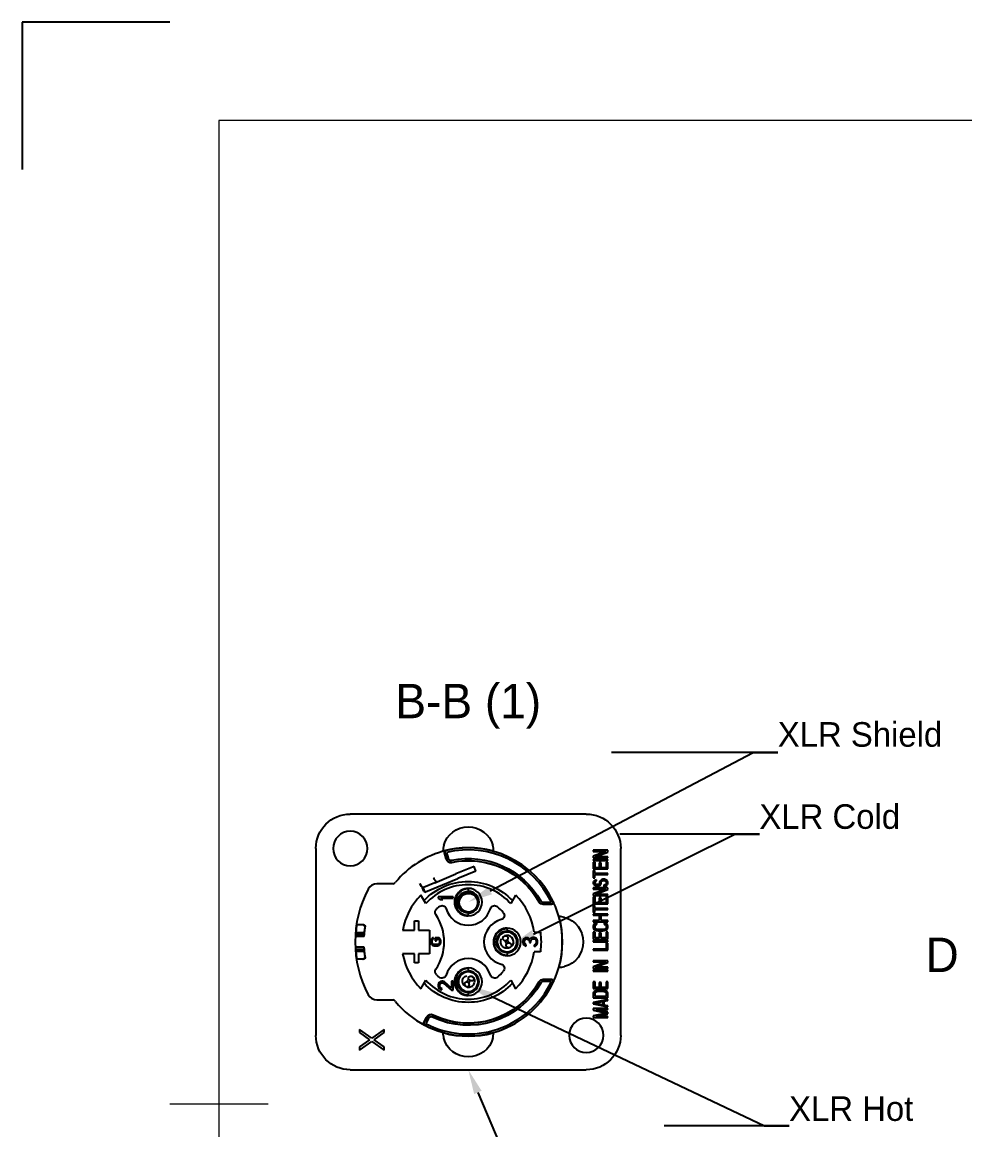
# Model space of a CAD drawing. Header units: millimetres. Extents: x 0 to 297, y 0 to 210.
# Drawn here: x 0 to 95.9, y 97.4 to 210 of the extents above; entities that cross this region are included whole.
import ezdxf
from ezdxf import colors
from ezdxf.entities.mleader import LeaderData, LeaderLine
from ezdxf.math import Vec2, Vec3

# ---------------------------------------------------------------- set-up
doc = ezdxf.new("R2010")
doc.units = ezdxf.units.MM
doc.header["$LTSCALE"] = 0.75
doc.linetypes.add('CENTER2', pattern=[28.575, 19.05, -3.175, 3.175, -3.175])
for name, color, linetype, lineweight in [('BORDER', 7, 'Continuous', 13), ('Leaders', 7, 'Continuous', 13), ('Section Lines', 7, 'CENTER2', 13), ('View Labels', 7, 'Continuous', 13), ('Visible', 7, 'Continuous', 25)]:
    doc.layers.add(name, color=color, linetype=linetype, lineweight=lineweight)
doc.layers.add('Hatching', color=18, linetype='Continuous', lineweight=18, true_color=0x000000)
doc.styles.get("Standard").update_dxf_attribs({"font": ''})
doc.styles.get('Standard').set_extended_font_data('Inter Variable Text Medium')

# ---------------------------------------------------------------- blocks, each defined once
blk = doc.blocks.new('ISO_A4(L)_SHEET')
at = {"layer": 'BORDER'}
for p, q in [((287, 200), (20, 200)), ((20, 200), (20, 10)), ((15, 100), (25, 100))]:
    blk.add_line(p, q, dxfattribs=at)
at = {"layer": 'Defpoints'}
for p, q in [((0, 210), (0, 195)), ((15, 210), (0, 210))]:
    blk.add_line(p, q, dxfattribs=at)

msp = doc.modelspace()

# ---------------------------------------------------------------- hatches: boundary and pattern name
at = {"layer": 'Hatching'}
h = msp.add_hatch(dxfattribs=at)
h.set_pattern_fill('ANSI31', color=256, angle=375, style=0)
edge = h.paths.add_edge_path(flags=0)
edge.add_spline(control_points=[(45.39, 121.41), (45.39, 121.41), (45.39, 121.41), (45.26, 121.41), (45.14, 121.39), (45.02, 121.34), (44.96, 121.31), (44.9, 121.28), (44.78, 121.2), (44.73, 121.15), (44.6, 121.01), (44.54, 120.9), (44.45, 120.67), (44.44, 120.54), (44.45, 120.3), (44.48, 120.18), (44.58, 119.95), (44.65, 119.85), (44.83, 119.68), (44.94, 119.62), (45.17, 119.53), (45.3, 119.51), (45.54, 119.52), (45.66, 119.54), (45.89, 119.65), (45.99, 119.72), (46.16, 119.9), (46.23, 120), (46.32, 120.23), (46.34, 120.36), (46.34, 120.6), (46.31, 120.73), (46.21, 120.95), (46.14, 121.06), (45.97, 121.23), (45.86, 121.3), (45.63, 121.39), (45.51, 121.41), (45.39, 121.41)], knot_values=[-0.037591, -0.037591, -0.037591, -0.037591, -0.037111, -0.037111, 0, 0, 0, 0.021012, 0.021012, 0.042024, 0.042024, 0.079135, 0.079135, 0.116247, 0.116247, 0.153358, 0.153358, 0.190469, 0.190469, 0.22758, 0.22758, 0.264691, 0.264691, 0.301803, 0.301803, 0.338914, 0.338914, 0.376025, 0.376025, 0.413136, 0.413136, 0.450248, 0.450248, 0.487359, 0.487359, 0.52447, 0.52447, 0.561101, 0.561101, 0.561101, 0.561101], degree=3, periodic=0)
h = msp.add_hatch(dxfattribs=at)
h.set_pattern_fill('ANSI31', color=256, angle=345, style=0)
edge = h.paths.add_edge_path(flags=0)
edge.add_spline(control_points=[(49.29, 117.05), (49.28, 117.06), (49.26, 117.07), (49.24, 117.08), (49.22, 117.08), (49.2, 117.09), (49.16, 117.1), (49.14, 117.1), (49.08, 117.09), (49.05, 117.08), (49, 117.05), (48.97, 117.03), (48.93, 116.98), (48.91, 116.95), (48.89, 116.88), (48.89, 116.85), (48.89, 116.78), (48.9, 116.75), (48.94, 116.69), (48.96, 116.66), (49, 116.62), (49.03, 116.6), (49.09, 116.59), (49.12, 116.58), (49.17, 116.58), (49.18, 116.59), (49.2, 116.59), (49.22, 116.6), (49.26, 116.61), (49.29, 116.63), (49.34, 116.68), (49.35, 116.71), (49.38, 116.77), (49.39, 116.8), (49.39, 116.87), (49.38, 116.91), (49.36, 116.97), (49.34, 117), (49.31, 117.03), (49.3, 117.04), (49.29, 117.05)], knot_values=[-0.005744, -0.005744, -0.005744, -0.005744, 0, 0, 0, 0.006391, 0.006391, 0.012797, 0.012797, 0.022478, 0.022478, 0.032499, 0.032499, 0.042764, 0.042764, 0.053032, 0.053032, 0.063078, 0.063078, 0.072818, 0.072818, 0.082334, 0.082334, 0.091826, 0.091826, 0.095559, 0.095559, 0.099295, 0.099295, 0.109255, 0.109255, 0.119539, 0.119539, 0.129933, 0.129933, 0.140138, 0.140138, 0.149979, 0.149979, 0.153758, 0.153758, 0.153758, 0.153758], degree=3, periodic=0)
h = msp.add_hatch(dxfattribs=at)
h.set_pattern_fill('ANSI31', color=256, angle=255, style=0)
edge = h.paths.add_edge_path(flags=0)
edge.add_spline(control_points=[(49.62, 116.33), (49.62, 116.34), (49.61, 116.34), (49.57, 116.36), (49.54, 116.37), (49.5, 116.37), (49.48, 116.37), (49.47, 116.37), (49.43, 116.37), (49.41, 116.36), (49.36, 116.34), (49.33, 116.33), (49.28, 116.28), (49.26, 116.26), (49.23, 116.2), (49.22, 116.17), (49.22, 116.1), (49.22, 116.07), (49.24, 116.01), (49.26, 115.98), (49.31, 115.93), (49.33, 115.91), (49.4, 115.88), (49.43, 115.87), (49.5, 115.86), (49.53, 115.87), (49.6, 115.89), (49.63, 115.91), (49.68, 115.95), (49.7, 115.98), (49.73, 116.03), (49.74, 116.07), (49.74, 116.13), (49.74, 116.16), (49.72, 116.22), (49.71, 116.25), (49.67, 116.3), (49.64, 116.32), (49.62, 116.33)], knot_values=[-0.012438, -0.012438, -0.012438, -0.012438, -0.010476, -0.010476, 0, 0, 0, 0.00588, 0.00588, 0.011765, 0.011765, 0.021843, 0.021843, 0.031616, 0.031616, 0.041235, 0.041235, 0.050923, 0.050923, 0.060868, 0.060868, 0.071135, 0.071135, 0.081609, 0.081609, 0.092056, 0.092056, 0.102259, 0.102259, 0.112148, 0.112148, 0.121832, 0.121832, 0.131534, 0.131534, 0.141482, 0.141482, 0.149798, 0.149798, 0.149798, 0.149798], degree=3, periodic=0)
h = msp.add_hatch(dxfattribs=at)
h.set_pattern_fill('ANSI31', color=256, angle=285, style=0)
edge = h.paths.add_edge_path(flags=0)
edge.add_spline(control_points=[(45.86, 112.88), (45.84, 112.91), (45.81, 112.93), (45.75, 112.97), (45.71, 112.99), (45.67, 112.99), (45.65, 113), (45.63, 113), (45.58, 113), (45.56, 112.99), (45.51, 112.98), (45.49, 112.96), (45.44, 112.92), (45.42, 112.9), (45.4, 112.85), (45.39, 112.83), (45.38, 112.77), (45.39, 112.74), (45.41, 112.68), (45.42, 112.65), (45.47, 112.59), (45.51, 112.56), (45.58, 112.53), (45.62, 112.51), (45.69, 112.51), (45.73, 112.51), (45.79, 112.52), (45.81, 112.53), (45.85, 112.57), (45.87, 112.58), (45.9, 112.63), (45.91, 112.66), (45.92, 112.71), (45.92, 112.74), (45.9, 112.81), (45.89, 112.84), (45.86, 112.87), (45.86, 112.88), (45.86, 112.88)], knot_values=[-0.022903, -0.022903, -0.022903, -0.022903, -0.011374, -0.011374, 0, 0, 0, 0.006903, 0.006903, 0.01365, 0.01365, 0.022682, 0.022682, 0.031073, 0.031073, 0.0395, 0.0395, 0.048421, 0.048421, 0.058805, 0.058805, 0.071243, 0.071243, 0.083607, 0.083607, 0.093534, 0.093534, 0.101751, 0.101751, 0.10947, 0.10947, 0.117779, 0.117779, 0.127243, 0.127243, 0.138243, 0.138243, 0.138371, 0.138371, 0.138371, 0.138371], degree=3, periodic=0)
h = msp.add_hatch(dxfattribs=at)
h.set_pattern_fill('ANSI31', color=256, angle=360, style=0)
edge = h.paths.add_edge_path(flags=0)
edge.add_spline(control_points=[(45.32, 112.37), (45.3, 112.38), (45.29, 112.39), (45.25, 112.41), (45.23, 112.41), (45.19, 112.41), (45.17, 112.41), (45.12, 112.39), (45.1, 112.38), (45.06, 112.35), (45.05, 112.32), (45.02, 112.27), (45.01, 112.24), (45.01, 112.16), (45.02, 112.12), (45.05, 112.05), (45.07, 112.01), (45.12, 111.95), (45.15, 111.93), (45.2, 111.9), (45.23, 111.9), (45.27, 111.89), (45.29, 111.89), (45.33, 111.9), (45.35, 111.91), (45.38, 111.94), (45.4, 111.96), (45.42, 112), (45.43, 112.04), (45.44, 112.11), (45.44, 112.16), (45.42, 112.24), (45.4, 112.28), (45.37, 112.33), (45.34, 112.35), (45.32, 112.37)], knot_values=[-0.155976, -0.155976, -0.155976, -0.155976, -0.150169, -0.150169, -0.144477, -0.144477, -0.137587, -0.137587, -0.130269, -0.130269, -0.121921, -0.121921, -0.111836, -0.111836, -0.099743, -0.099743, -0.086671, -0.086671, -0.075402, -0.075402, -0.066708, -0.066708, -0.059774, -0.059774, -0.053011, -0.053011, -0.045078, -0.045078, -0.034052, -0.034052, -0.02061, -0.02061, -0.009205, -0.009205, 0, 0, 0, 0], degree=3, periodic=0)

# ---------------------------------------------------------------- linework, layer by layer
at = {"layer": 'Visible', "extrusion": (-1, -2e-16, 0)}
for p, q in [((57.36, 129.47), (33.36, 129.47)), ((29.86, 125.97), (29.86, 106.97)), ((43.11, 124.92), (42.95, 125.52)), ((42.97, 125.52), (43.12, 124.95)), ((43.16, 125.57), (43.32, 125)), ((59.56, 125.79), (58.06, 125.79)), ((58.06, 125.79), (58.06, 125.67)), ((58.06, 125.67), (59.34, 125.67)), ((59.34, 125.67), (58.06, 125.19)), ((58.06, 125.19), (58.06, 125.01)), ((58.25, 125.13), (59.56, 125.61)), ((59.56, 125.13), (58.25, 125.13)), ((59.56, 125.61), (59.56, 125.79)), ((59.56, 125.01), (59.56, 125.13)), ((60.86, 106.97), (60.86, 125.97)), ((45.95, 124.14), (44.11, 123.38)), ((46.14, 123.67), (45.95, 124.14)), ((58.06, 125.01), (59.56, 125.01)), ((59.56, 124.86), (58.06, 124.86)), ((58.06, 124.86), (58.06, 124.74)), ((58.06, 124.74), (59.56, 124.74)), ((58.25, 124.58), (58.06, 124.58)), ((58.06, 124.58), (58.06, 123.89)), ((58.25, 124), (58.25, 124.58)), ((58.67, 124), (58.25, 124)), ((58.86, 124.51), (58.67, 124.51)), ((58.67, 124.51), (58.67, 124)), ((58.86, 124), (58.86, 124.51)), ((59.37, 124), (58.86, 124)), ((59.37, 124.58), (59.37, 124)), ((59.56, 124.58), (59.37, 124.58)), ((59.56, 124.74), (59.56, 124.86)), ((59.56, 123.89), (59.56, 124.58)), ((41.96, 122.49), (44.11, 123.38)), ((42.16, 122.03), (44.3, 122.92)), ((46.14, 123.67), (44.3, 122.92)), ((58.06, 123.89), (59.56, 123.89)), ((58.06, 123.73), (58.06, 123)), ((58.22, 123.73), (58.06, 123.73)), ((58.06, 123), (58.22, 123)), ((58.22, 123.42), (58.22, 123.73)), ((59.56, 123.42), (58.22, 123.42)), ((58.22, 123), (58.22, 123.31)), ((58.22, 123.31), (59.56, 123.31)), ((58.41, 122.78), (58.32, 122.76)), ((58.41, 122.67), (58.41, 122.78)), ((58.92, 122.8), (58.8, 122.72)), ((59.05, 122.84), (58.92, 122.8)), ((59.21, 122.84), (59.05, 122.84)), ((59.34, 122.8), (59.21, 122.84)), ((59.47, 122.72), (59.34, 122.8)), ((59.56, 123.31), (59.56, 123.42)), ((37.7, 122.37), (36.08, 122.37)), ((40.77, 122), (40.81, 122.02)), ((40.86, 121.77), (40.77, 122)), ((41.96, 122.49), (40.81, 122.02)), ((40.81, 122.02), (40.81, 122.02)), ((40.96, 121.54), (40.86, 121.77)), ((41, 121.56), (42.16, 122.03)), ((45.36, 121.87), (45.36, 121.62)), ((58.09, 122.63), (58.06, 122.53)), ((58.06, 122.53), (58.06, 122.43)), ((58.06, 122.43), (58.09, 122.36)), ((59.56, 121.97), (58.06, 121.97)), ((58.06, 121.97), (58.06, 121.85)), ((58.06, 121.85), (59.34, 121.85)), ((59.34, 121.85), (58.06, 121.37)), ((58.19, 122.71), (58.09, 122.63)), ((58.09, 122.36), (58.16, 122.28)), ((58.16, 122.28), (58.29, 122.2)), ((58.32, 122.76), (58.19, 122.71)), ((58.25, 122.55), (58.29, 122.61)), ((58.25, 122.43), (58.25, 122.55)), ((58.29, 122.38), (58.25, 122.43)), ((58.25, 121.31), (59.56, 121.79)), ((58.29, 122.61), (58.35, 122.65)), ((58.35, 122.32), (58.29, 122.38)), ((58.29, 122.2), (58.41, 122.18)), ((58.35, 122.65), (58.41, 122.67)), ((58.45, 122.3), (58.35, 122.32)), ((58.41, 122.18), (58.54, 122.18)), ((58.51, 122.3), (58.45, 122.3)), ((58.6, 122.32), (58.51, 122.3)), ((58.54, 122.18), (58.67, 122.2)), ((58.67, 122.38), (58.6, 122.32)), ((58.7, 122.43), (58.67, 122.38)), ((58.67, 122.2), (58.8, 122.28)), ((58.73, 122.65), (58.7, 122.55)), ((58.7, 122.55), (58.7, 122.43)), ((58.8, 122.72), (58.73, 122.65)), ((58.8, 122.28), (58.86, 122.36)), ((58.86, 122.36), (58.89, 122.43)), ((58.89, 122.55), (58.92, 122.63)), ((58.89, 122.43), (58.89, 122.55)), ((58.92, 122.63), (58.99, 122.69)), ((58.99, 122.69), (59.08, 122.72)), ((59.08, 122.72), (59.18, 122.72)), ((59.24, 122.26), (59.15, 122.24)), ((59.15, 122.24), (59.15, 122.12)), ((59.15, 122.12), (59.27, 122.14)), ((59.18, 122.72), (59.27, 122.69)), ((59.34, 122.32), (59.24, 122.26)), ((59.27, 122.69), (59.34, 122.63)), ((59.27, 122.14), (59.43, 122.2)), ((59.34, 122.63), (59.37, 122.55)), ((59.37, 122.4), (59.34, 122.32)), ((59.37, 122.55), (59.37, 122.4)), ((59.43, 122.2), (59.53, 122.3)), ((59.53, 122.65), (59.47, 122.72)), ((59.56, 122.55), (59.53, 122.65)), ((59.53, 122.3), (59.56, 122.4)), ((59.56, 122.4), (59.56, 122.55)), ((59.56, 121.79), (59.56, 121.97)), ((41.04, 120.38), (40.54, 121.24)), ((40.96, 121.54), (41, 121.55)), ((41, 121.55), (41, 121.56)), ((43.81, 121.07), (42.31, 121.07)), ((42.31, 121.07), (42.31, 120.92)), ((42.31, 120.92), (42.54, 120.77)), ((42.54, 120.77), (42.79, 120.77)), ((42.79, 120.77), (42.57, 120.92)), ((42.57, 120.92), (43.81, 120.92)), ((43.81, 120.92), (43.81, 121.07)), ((46.23, 120.91), (46.26, 120.85)), ((50.18, 121.24), (49.68, 120.38)), ((54.01, 120.56), (54.01, 120.56)), ((58.06, 121.37), (58.06, 121.19)), ((58.06, 121.19), (59.56, 121.19)), ((58.25, 121.04), (58.06, 121.04)), ((58.06, 121.04), (58.06, 120.34)), ((59.56, 121.31), (58.25, 121.31)), ((58.25, 120.46), (58.25, 121.04)), ((58.86, 120.96), (58.67, 120.96)), ((58.67, 120.96), (58.67, 120.46)), ((58.86, 120.46), (58.86, 120.96)), ((59.37, 121.04), (59.37, 120.46)), ((59.56, 121.04), (59.37, 121.04)), ((59.56, 121.19), (59.56, 121.31)), ((59.56, 120.34), (59.56, 121.04)), ((44.52, 120.08), (44.49, 120.14)), ((45.36, 119.42), (45.36, 119.18)), ((53.82, 120.28), (52.99, 120.28)), ((53, 120.51), (53.81, 120.51)), ((53, 120.31), (53.81, 120.31)), ((58.06, 120.34), (59.56, 120.34)), ((58.06, 120.19), (58.06, 119.45)), ((58.22, 120.19), (58.06, 120.19)), ((58.06, 119.45), (58.22, 119.45)), ((58.22, 119.88), (58.22, 120.19)), ((59.56, 119.88), (58.22, 119.88)), ((58.22, 119.45), (58.22, 119.76)), ((58.22, 119.76), (59.56, 119.76)), ((58.67, 120.46), (58.25, 120.46)), ((59.37, 120.46), (58.86, 120.46)), ((59.56, 119.76), (59.56, 119.88)), ((39.91, 117.67), (39.91, 118.6)), ((39.91, 118.6), (40.31, 118.6)), ((40.31, 118.6), (40.31, 117.67)), ((59.56, 119.3), (58.06, 119.3)), ((58.06, 119.3), (58.06, 119.18)), ((58.06, 119.18), (58.67, 119.18)), ((58.67, 118.64), (58.06, 118.64)), ((58.06, 118.64), (58.06, 118.52)), ((58.06, 118.52), (59.56, 118.52)), ((58.29, 118.35), (58.16, 118.27)), ((58.45, 118.37), (58.29, 118.35)), ((58.45, 118.25), (58.45, 118.37)), ((58.67, 119.18), (58.67, 118.64)), ((58.86, 118.64), (58.86, 119.18)), ((58.86, 119.18), (59.56, 119.18)), ((59.56, 118.64), (58.86, 118.64)), ((59.18, 118.37), (59.18, 118.25)), ((59.34, 118.35), (59.18, 118.37)), ((59.47, 118.27), (59.34, 118.35)), ((59.56, 119.18), (59.56, 119.3)), ((59.56, 118.52), (59.56, 118.64)), ((33.92, 117.25), (34.77, 117.25)), ((33.93, 117.44), (34.79, 117.44)), ((34.03, 118.22), (34.01, 118.22)), ((34.65, 118.22), (34.03, 118.22)), ((34.68, 118.22), (34.65, 118.22)), ((38.69, 117.67), (39.91, 117.67)), ((40.31, 117.67), (41.41, 117.67)), ((41.41, 117.67), (41.41, 115.27)), ((49.31, 117.82), (49.31, 117.57)), ((52.06, 117.47), (52.69, 117.47)), ((58.09, 118.19), (58.06, 118.09)), ((58.06, 118.09), (58.06, 117.92)), ((58.06, 117.92), (58.09, 117.82)), ((58.25, 117.45), (58.06, 117.45)), ((58.06, 117.45), (58.06, 116.76)), ((58.16, 118.27), (58.09, 118.19)), ((58.09, 117.82), (58.16, 117.75)), ((58.16, 117.75), (58.29, 117.67)), ((58.25, 118.09), (58.29, 118.17)), ((58.25, 117.92), (58.25, 118.09)), ((58.29, 117.84), (58.25, 117.92)), ((58.25, 116.87), (58.25, 117.45)), ((58.29, 118.17), (58.35, 118.23)), ((58.35, 117.78), (58.29, 117.84)), ((58.29, 117.67), (58.41, 117.63)), ((58.35, 118.23), (58.45, 118.25)), ((58.45, 117.75), (58.35, 117.78)), ((58.41, 117.63), (58.57, 117.61)), ((58.57, 117.73), (58.45, 117.75)), ((59.05, 117.73), (58.57, 117.73)), ((58.57, 117.61), (59.05, 117.61)), ((58.86, 117.38), (58.67, 117.38)), ((58.67, 117.38), (58.67, 116.87)), ((58.86, 116.87), (58.86, 117.38)), ((59.18, 117.75), (59.05, 117.73)), ((59.05, 117.61), (59.21, 117.63)), ((59.18, 118.25), (59.27, 118.23)), ((59.27, 117.78), (59.18, 117.75)), ((59.21, 117.63), (59.34, 117.67)), ((59.27, 118.23), (59.34, 118.17)), ((59.34, 117.84), (59.27, 117.78)), ((59.34, 118.17), (59.37, 118.09)), ((59.37, 117.92), (59.34, 117.84)), ((59.34, 117.67), (59.47, 117.75)), ((59.37, 118.09), (59.37, 117.92)), ((59.37, 117.45), (59.37, 116.87)), ((59.56, 117.45), (59.37, 117.45)), ((59.53, 118.19), (59.47, 118.27)), ((59.47, 117.75), (59.53, 117.82)), ((59.56, 118.09), (59.53, 118.19)), ((59.53, 117.82), (59.56, 117.92)), ((59.56, 117.92), (59.56, 118.09)), ((59.56, 116.76), (59.56, 117.45)), ((34.78, 117.01), (33.89, 117.01)), ((41.58, 116.7), (41.56, 116.6)), ((41.56, 116.6), (41.56, 116.41)), ((41.56, 116.41), (41.58, 116.3)), ((41.63, 116.78), (41.58, 116.7)), ((41.58, 116.3), (41.63, 116.22)), ((41.71, 116.87), (41.63, 116.78)), ((41.63, 116.22), (41.71, 116.14)), ((41.69, 116.6), (41.71, 116.68)), ((41.69, 116.41), (41.69, 116.6)), ((41.71, 116.32), (41.69, 116.41)), ((41.82, 116.89), (41.71, 116.87)), ((41.71, 116.68), (41.75, 116.74)), ((41.75, 116.26), (41.71, 116.32)), ((41.71, 116.14), (41.8, 116.1)), ((41.75, 116.74), (41.82, 116.76)), ((41.82, 116.22), (41.75, 116.26)), ((41.8, 116.1), (41.9, 116.07)), ((41.82, 116.76), (41.82, 116.89)), ((41.9, 116.2), (41.82, 116.22)), ((42.22, 116.2), (41.9, 116.2)), ((41.9, 116.07), (42.22, 116.07)), ((42.33, 116.89), (42.01, 116.89)), ((42.01, 116.89), (42.01, 116.57)), ((42.01, 116.57), (42.14, 116.57)), ((42.14, 116.57), (42.14, 116.76)), ((42.14, 116.76), (42.31, 116.76)), ((42.31, 116.22), (42.22, 116.2)), ((42.22, 116.07), (42.33, 116.1)), ((42.31, 116.76), (42.37, 116.74)), ((42.37, 116.26), (42.31, 116.22)), ((42.41, 116.87), (42.33, 116.89)), ((42.33, 116.1), (42.41, 116.14)), ((42.37, 116.74), (42.41, 116.68)), ((42.41, 116.32), (42.37, 116.26)), ((42.5, 116.78), (42.41, 116.87)), ((42.41, 116.68), (42.43, 116.6)), ((42.43, 116.41), (42.41, 116.32)), ((42.41, 116.14), (42.5, 116.22)), ((42.43, 116.6), (42.43, 116.41)), ((42.54, 116.7), (42.5, 116.78)), ((42.5, 116.22), (42.54, 116.3)), ((42.56, 116.6), (42.54, 116.7)), ((42.54, 116.3), (42.56, 116.41)), ((42.56, 116.41), (42.56, 116.6)), ((50.94, 116.67), (50.91, 116.5)), ((50.91, 116.5), (50.91, 116.45)), ((50.91, 116.45), (50.94, 116.27)), ((51.01, 116.77), (50.94, 116.67)), ((50.94, 116.27), (51.01, 116.17)), ((51.14, 116.87), (51.01, 116.77)), ((51.01, 116.17), (51.14, 116.07)), ((51.07, 116.52), (51.1, 116.65)), ((51.07, 116.42), (51.07, 116.52)), ((51.1, 116.3), (51.07, 116.42)), ((51.1, 116.65), (51.17, 116.72)), ((51.17, 116.22), (51.1, 116.3)), ((51.26, 116.9), (51.14, 116.87)), ((51.14, 116.07), (51.26, 116.05)), ((51.17, 116.72), (51.26, 116.77)), ((51.26, 116.17), (51.17, 116.22)), ((51.33, 116.9), (51.26, 116.9)), ((51.26, 116.77), (51.33, 116.77)), ((51.26, 116.05), (51.26, 116.17)), ((51.45, 116.87), (51.33, 116.9)), ((51.33, 116.77), (51.45, 116.72)), ((51.55, 116.82), (51.45, 116.87)), ((51.45, 116.72), (51.52, 116.67)), ((51.52, 116.67), (51.58, 116.52)), ((51.65, 116.72), (51.55, 116.82)), ((51.58, 116.52), (51.58, 116.42)), ((51.58, 116.42), (51.71, 116.42)), ((51.71, 116.85), (51.65, 116.72)), ((51.81, 116.9), (51.71, 116.85)), ((51.71, 116.52), (51.74, 116.67)), ((51.71, 116.42), (51.71, 116.52)), ((51.74, 116.67), (51.81, 116.75)), ((51.93, 116.92), (51.81, 116.9)), ((51.81, 116.75), (51.93, 116.8)), ((52.06, 116.92), (51.93, 116.92)), ((51.93, 116.8), (52.06, 116.8)), ((52.16, 116.9), (52.06, 116.92)), ((52.06, 116.8), (52.12, 116.77)), ((52.12, 116.17), (52.06, 116.15)), ((52.06, 116.15), (52.06, 116.02)), ((52.06, 116.02), (52.16, 116.05)), ((52.12, 116.77), (52.19, 116.72)), ((52.19, 116.22), (52.12, 116.17)), ((52.25, 116.85), (52.16, 116.9)), ((52.16, 116.05), (52.25, 116.1)), ((52.19, 116.72), (52.22, 116.67)), ((52.22, 116.27), (52.19, 116.22)), ((52.22, 116.67), (52.25, 116.55)), ((52.25, 116.4), (52.22, 116.27)), ((52.32, 116.77), (52.25, 116.85)), ((52.25, 116.55), (52.25, 116.4)), ((52.25, 116.1), (52.32, 116.17)), ((52.38, 116.67), (52.32, 116.77)), ((52.32, 116.17), (52.38, 116.27)), ((52.41, 116.57), (52.38, 116.67)), ((52.38, 116.27), (52.41, 116.37)), ((52.41, 116.37), (52.41, 116.57)), ((58.06, 116.76), (59.56, 116.76)), ((59.56, 116.6), (58.06, 116.6)), ((58.06, 116.6), (58.06, 116.49)), ((58.06, 116.49), (59.56, 116.49)), ((58.67, 116.87), (58.25, 116.87)), ((59.37, 116.87), (58.86, 116.87)), ((59.56, 116.33), (59.37, 116.33)), ((59.37, 116.33), (59.37, 115.75)), ((59.56, 116.49), (59.56, 116.6)), ((59.56, 115.63), (59.56, 116.33)), ((34.78, 115.94), (33.89, 115.94)), ((34.77, 115.7), (33.92, 115.7)), ((34.79, 115.51), (33.93, 115.51)), ((39.91, 115.27), (38.69, 115.27)), ((39.91, 114.35), (39.91, 115.27)), ((41.41, 115.27), (40.31, 115.27)), ((40.31, 115.27), (40.31, 114.35)), ((49.31, 115.37), (49.31, 115.13)), ((52.69, 115.47), (52.06, 115.47)), ((59.37, 115.75), (58.06, 115.75)), ((58.06, 115.75), (58.06, 115.63)), ((58.06, 115.63), (59.56, 115.63)), ((34.01, 114.72), (34.03, 114.72)), ((34.65, 114.72), (34.03, 114.72)), ((34.65, 114.72), (34.68, 114.72)), ((40.31, 114.35), (39.91, 114.35)), ((45.36, 113.77), (45.36, 113.52)), ((59.56, 114.55), (58.06, 114.55)), ((58.06, 114.55), (58.06, 114.43)), ((58.06, 114.43), (59.34, 114.43)), ((59.34, 114.43), (58.06, 113.95)), ((58.06, 113.95), (58.06, 113.77)), ((58.06, 113.77), (59.56, 113.77)), ((58.25, 113.89), (59.56, 114.37)), ((59.56, 113.89), (58.25, 113.89)), ((59.56, 114.37), (59.56, 114.55)), ((59.56, 113.77), (59.56, 113.89)), ((52.99, 112.67), (53.82, 112.67)), ((53.81, 112.64), (53, 112.64)), ((59.56, 113.62), (58.06, 113.62)), ((58.06, 113.62), (58.06, 113.5)), ((58.06, 113.5), (59.56, 113.5)), ((59.56, 113.5), (59.56, 113.62)), ((40.54, 111.71), (41.04, 112.57)), ((42.34, 112.25), (42.31, 112.1)), ((42.31, 112.1), (42.31, 112)), ((42.31, 112), (42.34, 111.82)), ((42.41, 112.35), (42.34, 112.25)), ((42.34, 111.82), (42.41, 111.72)), ((42.54, 112.45), (42.41, 112.35)), ((42.41, 111.72), (42.54, 111.62)), ((42.47, 112.07), (42.5, 112.2)), ((42.47, 111.97), (42.47, 112.07)), ((42.5, 111.85), (42.47, 111.97)), ((42.5, 112.2), (42.57, 112.27)), ((42.57, 111.77), (42.5, 111.85)), ((42.66, 112.47), (42.54, 112.45)), ((42.54, 111.62), (42.66, 111.6)), ((42.57, 112.27), (42.66, 112.32)), ((42.66, 111.72), (42.57, 111.77)), ((42.73, 112.47), (42.66, 112.47)), ((42.66, 112.32), (42.73, 112.32)), ((42.66, 111.6), (42.66, 111.72)), ((42.85, 112.45), (42.73, 112.47)), ((42.73, 112.32), (42.85, 112.27)), ((42.95, 112.4), (42.85, 112.45)), ((42.85, 112.27), (43.65, 111.57)), ((43.65, 111.77), (42.95, 112.4)), ((43.65, 112.47), (43.65, 111.77)), ((43.81, 112.47), (43.65, 112.47)), ((43.65, 111.57), (43.81, 111.57)), ((43.81, 111.57), (43.81, 112.47)), ((49.68, 112.57), (50.18, 111.71)), ((53.81, 112.44), (53, 112.44)), ((54.01, 112.39), (54.01, 112.39)), ((58.25, 112.42), (58.06, 112.42)), ((58.06, 112.42), (58.06, 111.72)), ((58.06, 111.72), (59.56, 111.72)), ((58.25, 111.84), (58.25, 112.42)), ((58.67, 111.84), (58.25, 111.84)), ((58.41, 111.55), (58.29, 111.51)), ((58.57, 111.56), (58.41, 111.55)), ((59.05, 111.56), (58.57, 111.56)), ((58.86, 112.34), (58.67, 112.34)), ((58.67, 112.34), (58.67, 111.84)), ((58.86, 111.84), (58.86, 112.34)), ((59.37, 111.84), (58.86, 111.84)), ((59.21, 111.55), (59.05, 111.56)), ((59.34, 111.51), (59.21, 111.55)), ((59.37, 112.42), (59.37, 111.84)), ((59.56, 112.42), (59.37, 112.42)), ((59.56, 111.72), (59.56, 112.42)), ((36.08, 110.57), (37.7, 110.57)), ((45.36, 111.32), (45.36, 111.08)), ((58.09, 111.35), (58.06, 111.25)), ((58.06, 111.25), (58.06, 110.79)), ((58.06, 110.79), (59.56, 110.79)), ((59.56, 110.63), (58.06, 110.32)), ((58.16, 111.43), (58.09, 111.35)), ((58.29, 111.51), (58.16, 111.43)), ((58.19, 110.25), (59.05, 110.42)), ((58.25, 111.25), (58.29, 111.33)), ((58.25, 110.91), (58.25, 111.25)), ((59.37, 110.91), (58.25, 110.91)), ((58.29, 111.33), (58.35, 111.39)), ((58.35, 111.39), (58.45, 111.43)), ((58.45, 111.43), (58.57, 111.45)), ((58.57, 111.45), (59.05, 111.45)), ((59.05, 111.45), (59.18, 111.43)), ((59.05, 110.42), (59.05, 110.07)), ((59.18, 111.43), (59.27, 111.39)), ((59.18, 110.44), (59.56, 110.52)), ((59.18, 110.05), (59.18, 110.44)), ((59.27, 111.39), (59.34, 111.33)), ((59.47, 111.43), (59.34, 111.51)), ((59.34, 111.33), (59.37, 111.25)), ((59.37, 111.25), (59.37, 110.91)), ((59.53, 111.35), (59.47, 111.43)), ((59.56, 111.25), (59.53, 111.35)), ((59.56, 110.79), (59.56, 111.25)), ((59.56, 110.52), (59.56, 110.63)), ((58.06, 110.32), (58.06, 110.17)), ((58.06, 110.17), (59.56, 109.86)), ((58.06, 109.7), (58.06, 109.53)), ((59.56, 109.7), (58.06, 109.7)), ((58.06, 109.53), (59.4, 109.24)), ((59.05, 110.07), (58.19, 110.25)), ((58.38, 109.59), (59.56, 109.59)), ((59.56, 109.32), (58.38, 109.59)), ((59.56, 109.98), (59.18, 110.05)), ((59.56, 109.86), (59.56, 109.98)), ((59.56, 109.59), (59.56, 109.7)), ((59.56, 109.16), (59.56, 109.32)), ((40.83, 108.28), (41.13, 108.82)), ((41.14, 108.79), (40.85, 108.28)), ((41.31, 108.7), (41.03, 108.18)), ((59.4, 109.24), (58.06, 108.95)), ((58.06, 108.95), (58.06, 108.77)), ((58.06, 108.77), (59.56, 108.77)), ((58.38, 108.89), (59.56, 109.16)), ((59.56, 108.89), (58.38, 108.89)), ((59.56, 108.77), (59.56, 108.89)), ((35.54, 106.67), (34.31, 107.56)), ((34.31, 107.56), (34.31, 107.25)), ((34.31, 107.25), (35.32, 106.52)), ((36.81, 107.56), (35.54, 106.67)), ((35.8, 106.52), (36.81, 107.25)), ((36.81, 107.25), (36.81, 107.56)), ((35.32, 106.52), (34.31, 105.79)), ((34.31, 105.47), (35.54, 106.36)), ((35.54, 106.36), (36.81, 105.47)), ((36.81, 105.79), (35.8, 106.52)), ((34.31, 105.79), (34.31, 105.47)), ((36.81, 105.47), (36.81, 105.79)), ((33.36, 103.47), (57.36, 103.47))]:
    msp.add_line(p, q, dxfattribs=at)
at = {"layer": 'Visible', "extrusion": (0, 0, -1)}
for centre, radius in [((-33.36, 125.97), 1.75), ((-49.31, 116.47), 1), ((-45.36, 112.42), 1), ((-57.36, 106.97), 1.75)]:
    msp.add_circle(centre, radius, dxfattribs=at)
at = {"layer": 'Visible'}
msp.add_circle((45.39, 120.46), 0.95, dxfattribs=at)
at = {"layer": 'Visible', "extrusion": (0, 0, -1)}
for centre, radius, start, end in [((-33.36, 125.97), 3.5, 0, 90), ((-57.36, 125.97), 3.5, 90, 180), ((-45.36, 125.59), 2.59, 15.1909, 164.8091), ((-45.36, 116.47), 8.48, 78.4694, 150.4458), ((-45.36, 116.47), 8.26, 78.3293, 150.5324), ((-45.36, 116.47), 8.28, 78.4694, 150.4458), ((-45.36, 116.47), 6.15, 43.0728, 136.9272), ((-45.36, 120.52), 1.1, 270, 90), ((-45.36, 120.52), 0.95, 336.0874, 156.0874), ((-45.36, 120.52), 1, 287.7693, 204.4909), ((-52.99, 120.78), 0.5, 269.9992, 330.5332), ((-42.45, 119.5), 0.452, 326.5811, 46.1559), ((-42.68, 119.71), 0.452, 50.3726, 163.0752), ((-48.04, 119.71), 0.452, 16.9248, 129.6274), ((-48.58, 119.18), 0.452, 139.9601, 254.7923), ((-54.47, 116.47), 2.59, 105.1909, 254.8091), ((-45.36, 116.47), 10.59, 2.8977, 8.2567), ((-49.31, 116.47), 1.1, 270, 90), ((-45.36, 116.47), 7.4, 172.2336, 187.7664), ((-45.36, 116.47), 10.59, 351.7433, 357.1024), ((-48.58, 113.77), 0.452, 105.2077, 220.0399), ((-42.45, 113.45), 0.452, 313.8441, 33.4189), ((-42.68, 113.24), 0.452, 196.9248, 309.6274), ((-45.36, 112.42), 1.1, 270, 90), ((-48.04, 113.24), 0.452, 230.3726, 343.0752), ((-52.99, 112.17), 0.5, 29.4668, 90.0008), ((-45.36, 116.47), 6.15, 223.0728, 316.9272), ((-45.36, 116.47), 8.48, 209.5542, 295.5306), ((-45.36, 116.47), 8.26, 209.4676, 295.6707), ((-45.36, 116.47), 8.28, 209.5542, 295.5306), ((-33.36, 106.97), 3.5, 270, 0), ((-45.36, 107.36), 2.59, 195.1909, 344.8091), ((-57.36, 106.97), 3.5, 180, 270)]:
    msp.add_arc(centre, radius, start, end, dxfattribs=at)
at = {"layer": 'Visible'}
for centre, radius, start, end in [((44.85, 125.7), 2.06, 164.101, 179.2382), ((45.87, 125.7), 2.07, 0.7546, 15.883), ((45.36, 116.47), 9.56, 103.7708, 140.6176), ((45.36, 116.25), 9.8, 75.2527, 104.7473), ((43.16, 125.57), 0.2, 103.5851, 194.9988), ((45.36, 116.47), 9.56, 25.5146, 103.583), ((45.36, 116.47), 9.36, 25.5146, 103.583), ((43.59, 125.05), 0.5, 194.9973, 281.6734), ((43.61, 125.08), 0.5, 195.0058, 281.5244), ((43.61, 125.08), 0.3, 194.995, 281.534), ((45.36, 116.47), 11.5, 152.1819, 207.8181), ((36.08, 121.37), 1, 90, 152.1819), ((37.58, 122.86), 0.5, 283.5331, 320.6197), ((32.43, 117.03), 9.64, 32.9757, 33.8593), ((36.24, 119.55), 5.07, 24.3505, 32.5425), ((45.36, 116.47), 5.82, 42.0928, 137.9072), ((45.36, 120.52), 1.4, 89.9317, 270.0683), ((45.36, 120.52), 1.34, 90, 270), ((45.36, 120.52), 1.4, 270.0683, 89.9317), ((45.36, 116.47), 6.77, 135.3252, 169.7978), ((45.39, 120.46), 0.95, 203.9126, 23.9126), ((45.36, 120.52), 1.1, 270, 90), ((45.36, 116.47), 6.78, 8.488, 44.6748), ((53, 120.81), 0.5, 209.5598, 269.9954), ((53, 120.81), 0.3, 209.5652, 269.99), ((53.81, 120.51), 0.2, 270, 25.5069), ((45.36, 116.47), 9.56, 334.7091, 25.2909), ((45.36, 116.47), 4.65, 129.6274, 133.8441), ((45.36, 120.52), 2.35, 196.9248, 343.0752), ((45.36, 116.47), 4.65, 40.0399, 50.3726), ((37.86, 116.47), 5.05, 326.5811, 33.4189), ((49.31, 116.47), 2.35, 105.2077, 254.7923), ((54.59, 116.99), 2.06, 74.101, 89.2382), ((45.14, 116.47), 9.8, 345.2527, 14.7473), ((45.36, 116.47), 11.48, 171.233, 177.3268), ((45.36, 116.47), 11.47, 171.223, 175.1592), ((45.36, 116.47), 10.62, 171.7634, 174.771), ((49.31, 116.47), 1.4, 89.9317, 270.0683), ((49.31, 116.47), 1.34, 90, 270), ((49.31, 116.47), 1.4, 270.0683, 89.9317), ((49.31, 116.47), 1.1, 270, 90), ((49.3, 116.47), 0.66, 331.2653, 112.6066), ((45.36, 116.47), 11.48, 182.6732, 188.767), ((45.36, 116.47), 11.47, 184.8408, 188.777), ((45.36, 116.47), 10.62, 185.229, 188.2366), ((45.36, 116.47), 6.78, 190.2022, 224.6748), ((45.36, 116.47), 6.77, 315.3252, 351.512), ((45.36, 112.42), 2.35, 16.9248, 163.0752), ((45.36, 112.42), 1.4, 89.9317, 270.0683), ((45.36, 112.42), 1.34, 90, 270), ((45.36, 112.42), 1.4, 270.0683, 89.9317), ((54.59, 115.96), 2.07, 270.7546, 285.883), ((45.36, 116.47), 4.65, 226.1559, 230.3726), ((45.36, 112.42), 1.1, 270, 90), ((45.36, 116.47), 4.65, 309.6274, 319.9601), ((53, 112.14), 0.5, 90.0041, 150.4412), ((53.81, 112.44), 0.2, 334.493, 90), ((45.36, 116.47), 9.56, 242.417, 334.4854), ((45.36, 116.47), 9.36, 242.417, 334.4852), ((45.36, 116.47), 5.82, 222.0928, 317.9072), ((53, 112.14), 0.3, 90.0159, 150.4227), ((36.08, 111.57), 1, 207.8181, 270), ((37.58, 110.09), 0.5, 39.3803, 76.4669), ((45.36, 116.47), 9.56, 219.3824, 242.2292), ((41.03, 108.18), 0.2, 150.9992, 242.4129), ((41.57, 108.58), 0.5, 64.3266, 151.0027), ((41.58, 108.55), 0.5, 64.477, 150.9934), ((41.58, 108.55), 0.3, 64.4759, 150.9998), ((44.85, 107.25), 2.07, 180.7546, 195.883), ((45.36, 116.69), 9.8, 255.2527, 284.7473), ((45.87, 107.25), 2.06, 344.101, 359.2382)]:
    msp.add_arc(centre, radius, start, end, dxfattribs=at)
for centre, major_axis, ratio, start_param, end_param in [((44.87, 59.86), (-1.38, 65.91), 0.381102, 0.024976, 0.028162), ((45.85, 59.86), (1.38, 65.91), 0.381094, -0.028161, -0.024975), ((-11.25, 116.96), (65.91, 1.38), 0.381097, 0.024975, 0.028161), ((410.63, 115.92), (376.79, 0), 0.173648, 3.121285, 3.124883), ((34.65, 118.02), (0.2, 0), 0.999844, -0.14377, 1.570765), ((52.78, 116.63), (18.03, 0), 0.766044, 3.082822, 3.097104), ((410.63, 117.03), (-376.79, 0), 0.173648, 0.01671, 0.020307), ((34.65, 114.92), (0.2, 0), 0.999844, 4.712348, 6.426887), ((52.78, 116.32), (-18.03, 0), 0.766044, 0.044489, 0.058771), ((-11.26, 115.99), (-65.91, 1.38), 0.381088, 3.113433, 3.116618), ((44.87, 173.09), (1.38, 65.91), 0.381091, 3.113432, 3.116618), ((45.85, 173.09), (-1.38, 65.91), 0.381102, 3.166568, 3.169754)]:
    msp.add_ellipse(centre, major_axis=major_axis, ratio=ratio, start_param=start_param, end_param=end_param, dxfattribs=at)
at = {"layer": 'Visible', "extrusion": (0, 0, -1)}
for centre, major_axis, ratio, start_param, end_param in [((42.02, 122.94), (-0.149, 0.36), 0.22647, 3.142019, 3.157777), ((53.36, 116.39), (19.47, 0), 0.766044, 3.198751, 3.211981), ((34.68, 118.02), (0.2, 0), 0.999844, -1.570764, 0.144126), ((388.78, 117.53), (-354.01, 0), 0.173648, -0.008422, -0.004594), ((49.66, 116.27), (0, 0.255), 0.997248, -1.211713, -1.067482), ((49.66, 116.27), (0, 0.255), 0.997248, 2.077009, 2.869601), ((53.36, 116.56), (-19.47, 0), 0.766044, -0.070389, -0.057158), ((34.68, 114.92), (0.2, 0), 0.999844, -0.144048, 1.570838), ((388.78, 115.42), (354.01, 0), 0.173648, 3.146187, 3.150015), ((45.38, 112.06), (-0.234, 0.104), 0.896101, 4.026806, 5.096773)]:
    msp.add_ellipse(centre, major_axis=major_axis, ratio=ratio, start_param=start_param, end_param=end_param, dxfattribs=at)
at = {"layer": 'Visible'}
for points, knots in [([(42.95, 125.52), (42.94, 125.54), (42.94, 125.57), (42.95, 125.62), (42.95, 125.65), (42.98, 125.69), (43, 125.71), (43.04, 125.74), (43.06, 125.76), (43.09, 125.76)], [0, 0, 0, 0, 0.00788451, 0.00788451, 0.01558458, 0.01558458, 0.02331589, 0.02331589, 0.03115918, 0.03115918, 0.03115918, 0.03115918]), ([(43.09, 125.76), (43.09, 125.76), (43.09, 125.76), (43.09, 125.76), (43.09, 125.76)], [0, 0, 0, 0, 0.5, 0.9990671, 0.9990671, 0.9990671, 0.9990671]), ([(42.16, 122.58), (42.15, 122.57), (42.13, 122.58), (42.11, 122.6), (42.09, 122.62), (42.06, 122.65), (42.04, 122.68), (42.01, 122.72), (41.97, 122.77), (41.94, 122.82), (41.9, 122.87), (41.87, 122.92), (41.83, 122.98)], [0, 0, 0, 0, 0.25, 0.25, 0.25, 0.5, 0.5, 0.5, 0.75, 0.75, 0.75, 1, 1, 1, 1]), ([(40.51, 122.28), (40.53, 122.25), (40.56, 122.22), (40.58, 122.19), (40.6, 122.15), (40.62, 122.13), (40.64, 122.1), (40.66, 122.08), (40.68, 122.06), (40.69, 122.04), (40.71, 122.02), (40.72, 122.01), (40.74, 122.01), (40.75, 122), (40.76, 122), (40.77, 122)], [0, 0, 0, 0, 0.2, 0.2, 0.2, 0.4, 0.4, 0.4, 0.6, 0.6, 0.6, 0.8, 0.8, 0.8, 1, 1, 1, 1]), ([(40.86, 121.64), (40.88, 121.61), (40.89, 121.59), (40.91, 121.57), (40.93, 121.55), (40.95, 121.53), (40.96, 121.54)], [0, 0, 0, 0, 0.385518, 0.385518, 0.385518, 1, 1, 1, 1]), ([(54.01, 120.56), (54.02, 120.54), (54.02, 120.52), (54.03, 120.48), (54.02, 120.46), (54.01, 120.42), (54, 120.39), (53.98, 120.35), (53.96, 120.33), (53.92, 120.31), (53.9, 120.3), (53.86, 120.29), (53.84, 120.28), (53.82, 120.28)], [0.00013233, 0.00013233, 0.00013233, 0.00013233, 0.00576488, 0.00576488, 0.01217487, 0.01217487, 0.01991183, 0.01991183, 0.02760485, 0.02760485, 0.0339005, 0.0339005, 0.03952625, 0.03952625, 0.03952625, 0.03952625]), ([(49.61, 115.9), (49.5, 115.84), (49.39, 115.82), (49.16, 115.83), (49.05, 115.86), (48.86, 115.98), (48.78, 116.07), (48.67, 116.27), (48.65, 116.39), (48.66, 116.6), (48.69, 116.7), (48.74, 116.78)], [0, 0, 0, 0, 0.0574713, 0.0574713, 0.1144578, 0.1144578, 0.1742892, 0.1742892, 0.2369598, 0.2369598, 0.2911482, 0.2911482, 0.2911482, 0.2911482]), ([(49.29, 117.05), (49.28, 117.06), (49.26, 117.07), (49.24, 117.08), (49.22, 117.08), (49.2, 117.09), (49.16, 117.1), (49.14, 117.1), (49.08, 117.09), (49.05, 117.08), (49, 117.05), (48.97, 117.03), (48.93, 116.98), (48.91, 116.95), (48.89, 116.88), (48.89, 116.85), (48.89, 116.78), (48.9, 116.75), (48.94, 116.69), (48.96, 116.66), (49, 116.62), (49.03, 116.6), (49.09, 116.59), (49.12, 116.58), (49.17, 116.58), (49.18, 116.59), (49.2, 116.59), (49.22, 116.6), (49.26, 116.61), (49.29, 116.63), (49.34, 116.68), (49.35, 116.71), (49.38, 116.77), (49.39, 116.8), (49.39, 116.87), (49.38, 116.91), (49.36, 116.97), (49.34, 117), (49.31, 117.03), (49.3, 117.04), (49.29, 117.05)], [-0.0057435, -0.0057435, -0.0057435, -0.0057435, 0, 0, 0, 0.0063911, 0.0063911, 0.012797, 0.012797, 0.022478, 0.022478, 0.0324995, 0.0324995, 0.0427641, 0.0427641, 0.053032, 0.053032, 0.0630783, 0.0630783, 0.0728182, 0.0728182, 0.0823343, 0.0823343, 0.0918258, 0.0918258, 0.0955592, 0.0955592, 0.0992955, 0.0992955, 0.1092554, 0.1092554, 0.1195394, 0.1195394, 0.1299329, 0.1299329, 0.1401381, 0.1401381, 0.1499791, 0.1499791, 0.1537583, 0.1537583, 0.1537583, 0.1537583]), ([(49.18, 116.54), (49.15, 116.49), (49.16, 116.43), (49.23, 116.34), (49.3, 116.31), (49.36, 116.35)], [0.0009583, 0.0009583, 0.0009583, 0.0009583, 0.1201668, 0.1201668, 0.2432825, 0.2432825, 0.2432825, 0.2432825]), ([(49.62, 116.33), (49.62, 116.34), (49.61, 116.34), (49.57, 116.36), (49.54, 116.37), (49.5, 116.37), (49.48, 116.37), (49.47, 116.37), (49.43, 116.37), (49.41, 116.36), (49.36, 116.34), (49.33, 116.33), (49.28, 116.28), (49.26, 116.26), (49.23, 116.2), (49.22, 116.17), (49.22, 116.1), (49.22, 116.07), (49.24, 116.01), (49.26, 115.98), (49.31, 115.93), (49.33, 115.91), (49.4, 115.88), (49.43, 115.87), (49.5, 115.86), (49.53, 115.87), (49.6, 115.89), (49.63, 115.91), (49.68, 115.95), (49.7, 115.98), (49.73, 116.03), (49.74, 116.07), (49.74, 116.13), (49.74, 116.16), (49.72, 116.22), (49.71, 116.25), (49.67, 116.3), (49.64, 116.32), (49.62, 116.33)], [-0.0124382, -0.0124382, -0.0124382, -0.0124382, -0.0104763, -0.0104763, 0, 0, 0, 0.0058797, 0.0058797, 0.0117646, 0.0117646, 0.0218429, 0.0218429, 0.031616, 0.031616, 0.0412354, 0.0412354, 0.0509229, 0.0509229, 0.0608684, 0.0608684, 0.0711345, 0.0711345, 0.0816086, 0.0816086, 0.0920555, 0.0920555, 0.1022588, 0.1022588, 0.1121481, 0.1121481, 0.1218315, 0.1218315, 0.1315342, 0.1315342, 0.1414815, 0.1414815, 0.1497977, 0.1497977, 0.1497977, 0.1497977]), ([(49.43, 116.4), (49.46, 116.44), (49.46, 116.51), (49.38, 116.61), (49.3, 116.63), (49.24, 116.61)], [0, 0, 0, 0, 0.1194595, 0.1194595, 0.2416082, 0.2416082, 0.2416082, 0.2416082]), ([(45.21, 111.9), (45.1, 111.94), (45, 112), (44.85, 112.17), (44.8, 112.27), (44.76, 112.48), (44.77, 112.6), (44.85, 112.8), (44.93, 112.89), (45.07, 112.98), (45.14, 113), (45.2, 113.02)], [0, 0, 0, 0, 0.0590073, 0.0590073, 0.117857, 0.117857, 0.1799695, 0.1799695, 0.2434831, 0.2434831, 0.2834075, 0.2834075, 0.2834075, 0.2834075]), ([(45.86, 112.88), (45.84, 112.91), (45.81, 112.93), (45.75, 112.97), (45.71, 112.99), (45.67, 112.99), (45.65, 113), (45.63, 113), (45.58, 113), (45.56, 112.99), (45.51, 112.98), (45.49, 112.96), (45.44, 112.92), (45.42, 112.9), (45.4, 112.85), (45.39, 112.83), (45.38, 112.77), (45.39, 112.74), (45.41, 112.68), (45.42, 112.65), (45.47, 112.59), (45.51, 112.56), (45.58, 112.53), (45.62, 112.51), (45.69, 112.51), (45.73, 112.51), (45.79, 112.52), (45.81, 112.53), (45.85, 112.57), (45.87, 112.58), (45.9, 112.63), (45.91, 112.66), (45.92, 112.71), (45.92, 112.74), (45.9, 112.81), (45.89, 112.84), (45.86, 112.87), (45.86, 112.88), (45.86, 112.88)], [-0.0229026, -0.0229026, -0.0229026, -0.0229026, -0.0113742, -0.0113742, 0, 0, 0, 0.0069028, 0.0069028, 0.0136501, 0.0136501, 0.0226817, 0.0226817, 0.031073, 0.031073, 0.0394999, 0.0394999, 0.0484207, 0.0484207, 0.0588051, 0.0588051, 0.0712434, 0.0712434, 0.0836067, 0.0836067, 0.0935336, 0.0935336, 0.1017515, 0.1017515, 0.1094703, 0.1094703, 0.1177792, 0.1177792, 0.1272429, 0.1272429, 0.138243, 0.138243, 0.1383711, 0.1383711, 0.1383711, 0.1383711]), ([(45.84, 112.9), (45.92, 112.82), (45.97, 112.72), (46.01, 112.52), (46, 112.41), (45.94, 112.2), (45.88, 112.09), (45.7, 111.92), (45.58, 111.86), (45.45, 111.83)], [0, 0, 0, 0, 0.0564112, 0.0564112, 0.1135081, 0.1135081, 0.1781119, 0.1781119, 0.2547242, 0.2547242, 0.2547242, 0.2547242]), ([(53.82, 112.67), (53.84, 112.67), (53.86, 112.66), (53.9, 112.65), (53.92, 112.64), (53.96, 112.62), (53.98, 112.6), (54, 112.56), (54.01, 112.53), (54.02, 112.49), (54.03, 112.46), (54.02, 112.42), (54.02, 112.41), (54.01, 112.39)], [0, 0, 0, 0, 0.00562572, 0.00562572, 0.01192134, 0.01192134, 0.01961431, 0.01961431, 0.02735123, 0.02735123, 0.03376118, 0.03376118, 0.0393937, 0.0393937, 0.0393937, 0.0393937]), ([(45.32, 112.37), (45.3, 112.38), (45.29, 112.39), (45.25, 112.41), (45.23, 112.41), (45.19, 112.41), (45.17, 112.41), (45.12, 112.39), (45.1, 112.38), (45.06, 112.35), (45.05, 112.32), (45.02, 112.27), (45.01, 112.24), (45.01, 112.16), (45.02, 112.12), (45.05, 112.05), (45.07, 112.01), (45.12, 111.95), (45.15, 111.93), (45.2, 111.9), (45.23, 111.9), (45.27, 111.89), (45.29, 111.89), (45.33, 111.9), (45.35, 111.91), (45.38, 111.94), (45.4, 111.96), (45.42, 112), (45.43, 112.04), (45.44, 112.11), (45.44, 112.16), (45.42, 112.24), (45.4, 112.28), (45.37, 112.33), (45.34, 112.35), (45.32, 112.37)], [-0.1559763, -0.1559763, -0.1559763, -0.1559763, -0.1501689, -0.1501689, -0.1444772, -0.1444772, -0.1375873, -0.1375873, -0.1302693, -0.1302693, -0.1219212, -0.1219212, -0.1118362, -0.1118362, -0.0997434, -0.0997434, -0.0866712, -0.0866712, -0.075402, -0.075402, -0.0667077, -0.0667077, -0.0597737, -0.0597737, -0.0530108, -0.0530108, -0.0450782, -0.0450782, -0.0340522, -0.0340522, -0.02061, -0.02061, -0.0092054, -0.0092054, 0, 0, 0, 0]), ([(45.32, 112.56), (45.29, 112.56), (45.28, 112.56), (45.25, 112.51), (45.25, 112.42), (45.32, 112.37)], [0.0053435, 0.0053435, 0.0053435, 0.0053435, 0.0980965, 0.0980965, 0.2465191, 0.2465191, 0.2465191, 0.2465191]), ([(45.38, 112.31), (45.43, 112.32), (45.47, 112.35), (45.54, 112.46), (45.53, 112.55), (45.48, 112.59)], [0.0306325, 0.0306325, 0.0306325, 0.0306325, 0.1002054, 0.1002054, 0.2365054, 0.2365054, 0.2365054, 0.2365054]), ([(40.91, 108.01), (40.88, 108.03), (40.86, 108.04), (40.83, 108.08), (40.82, 108.11), (40.81, 108.16), (40.8, 108.18), (40.81, 108.23), (40.82, 108.26), (40.83, 108.28)], [0.00012833, 0.00012833, 0.00012833, 0.00012833, 0.00797165, 0.00797165, 0.015703, 0.015703, 0.02340312, 0.02340312, 0.03128771, 0.03128771, 0.03128771, 0.03128771]), ([(40.91, 108.01), (40.91, 108.01), (40.91, 108.01), (40.91, 108.01), (40.91, 108.01)], [0.000931, 0.000931, 0.000931, 0.000931, 0.5, 1, 1, 1, 1])]:
    msp.add_open_spline(points, degree=3, knots=knots, dxfattribs=at)
for points, weights in [([(43.09, 125.76), (43.09, 125.76), (43.09, 125.76)], [1.00003147399, 1.00003143422, 1.00003139438]), ([(40.91, 108.01), (40.91, 108.01), (40.91, 108.01)], [1.00003139422, 1.00003143451, 1.00003147473])]:
    msp.add_rational_spline(points, weights, degree=2, dxfattribs=at)
for points in [[(40.43, 122.4), (40.46, 122.36), (40.48, 122.32), (40.51, 122.28)], [(45.36, 121.92), (45.36, 121.91), (45.36, 121.89), (45.36, 121.87)], [(54, 120.57), (54.01, 120.57), (54.01, 120.56), (54.01, 120.56)], [(45.36, 119.18), (45.36, 119.16), (45.36, 119.14), (45.36, 119.12)], [(49.31, 117.87), (49.31, 117.86), (49.31, 117.84), (49.31, 117.82)], [(49.31, 115.13), (49.31, 115.11), (49.31, 115.09), (49.31, 115.07)], [(45.36, 113.82), (45.36, 113.81), (45.36, 113.79), (45.36, 113.77)], [(54.01, 112.39), (54.01, 112.39), (54.01, 112.38), (54, 112.38)], [(45.36, 111.08), (45.36, 111.06), (45.36, 111.04), (45.36, 111.02)]]:
    msp.add_open_spline(points, degree=3, dxfattribs=at)

# ---------------------------------------------------------------- block references
at = {"layer": 'BORDER'}
msp.add_blockref('ISO_A4(L)_SHEET', (0, 0), dxfattribs=at)

# ---------------------------------------------------------------- texts
at = {"layer": 'Section Lines', "insert": (93.54, 115.16), "char_height": 3.5, "attachment_point": 5}
msp.add_mtext('D', dxfattribs=at)
at = {"layer": 'View Labels', "insert": (45.36, 138.16), "char_height": 3.5, "width": 16.2597, "attachment_point": 8}
msp.add_mtext('B-B (1)', dxfattribs=at)

# ---------------------------------------------------------------- leaders
at = {"layer": 'Leaders'}
ml = msp.add_multileader_mtext('Standard', dxfattribs=at)
ml.set_content('{\\C253;\\c9607858;XLR Shield}', color=256)
ml.set_leader_properties()
ml.build(insert=Vec2(0, 0))
ml.multileader.update_dxf_attribs({"text_left_attachment_type": 5, "text_right_attachment_type": 5, "dogleg_length": 2.5, "arrow_head_size": 2.5})
ctx = ml.context
ctx.base_point, ctx.char_height, ctx.arrow_head_size, ctx.landing_gap_size, ctx.plane_origin = Vec3(76.83, 135.72), 2.5, 2.5, 0, Vec3(49.54, 129.38)
ctx.left_attachment, ctx.right_attachment = 5, 5
notes = []
notes.append((ctx, [(0, (1, 1, 0), (74.33, 135.72), (1, 0), 2.5, [(0, [(45.36, 120.52)], 0, [])])]))
ctx.mtext.insert, ctx.mtext.width, ctx.mtext.flow_direction = Vec3(76.83, 138.82), 18.5266, 5
ml = msp.add_multileader_mtext('Standard', dxfattribs=at)
ml.set_content('{\\C253;\\c10526883;XLR Cold}', color=256)
ml.set_leader_properties()
ml.build(insert=Vec2(0, 0))
ml.multileader.update_dxf_attribs({"text_left_attachment_type": 5, "text_right_attachment_type": 5, "dogleg_length": 2.5, "arrow_head_size": 2.5})
ctx = ml.context
ctx.base_point, ctx.char_height, ctx.arrow_head_size, ctx.landing_gap_size, ctx.plane_origin = Vec3(74.96, 127.43), 2.5, 2.5, 0, Vec3(54.63, 121.64)
ctx.left_attachment, ctx.right_attachment = 5, 5
notes.append((ctx, [(0, (1, 1, 0), (72.46, 127.43), (1, 0), 2.5, [(0, [(49.74, 116.16)], 0, [])])]))
ctx.mtext.insert, ctx.mtext.width, ctx.mtext.flow_direction = Vec3(74.96, 130.47), 16.3456, 5
ml = msp.add_multileader_mtext('Standard', dxfattribs=at)
ml.set_content('{\\C155;\\c10251310;XLR Hot}', color=256)
ml.set_leader_properties()
ml.build(insert=Vec2(0, 0))
ml.multileader.update_dxf_attribs({"text_left_attachment_type": 5, "text_right_attachment_type": 5, "dogleg_length": 2.5, "arrow_head_size": 2.5})
ctx = ml.context
ctx.base_point, ctx.char_height, ctx.arrow_head_size, ctx.landing_gap_size, ctx.plane_origin = Vec3(77.98, 97.77), 2.5, 2.5, 0, Vec3(48.35, 115.54)
ctx.left_attachment, ctx.right_attachment = 5, 5
notes.append((ctx, [(1, (1, 1, 0), (75.48, 97.77), (1, 0), 2.5, [(0, [(45.43, 112.03)], 0, [])])]))
ctx.mtext.insert, ctx.mtext.width, ctx.mtext.flow_direction = Vec3(77.98, 100.77), 17.2076, 5
ml = msp.add_multileader_mtext('Standard', dxfattribs=at)
ml.set_content('Neutrik NC3MD-S-1-B', color=256)
ml.set_leader_properties()
ml.build(insert=Vec2(0, 0))
ml.multileader.update_dxf_attribs({"text_left_attachment_type": 5, "text_right_attachment_type": 5, "dogleg_length": 2.5, "arrow_head_size": 2.5})
ctx = ml.context
ctx.base_point, ctx.char_height, ctx.arrow_head_size, ctx.landing_gap_size, ctx.plane_origin = Vec3(55.08, 86.47), 2.5, 2.5, 0, Vec3(43.33, 151.12)
ctx.left_attachment, ctx.right_attachment = 5, 5
notes.append((ctx, [(0, (1, 1, 0), (52.58, 86.47), (1, 0), 2.5, [(0, [(45.36, 103.47)], 0, [])])]))
ctx.mtext.insert, ctx.mtext.width, ctx.mtext.flow_direction = Vec3(55.08, 89.58), 51.8303, 5
for ctx, leaders in notes:
    for number, flags, end, landing, length, lines in leaders:
        leader = LeaderData()
        leader.index, (leader.has_last_leader_line, leader.has_dogleg_vector, leader.attachment_direction) = number, flags
        leader.last_leader_point, leader.dogleg_vector, leader.dogleg_length = Vec3(end), Vec3(landing), length
        for number, points, colour, breaks in lines:
            line = LeaderLine()
            line.index, line.vertices, line.color, line.breaks = number, Vec3.list(points), colors.encode_raw_color(colour), breaks
            leader.lines.append(line)
        ctx.leaders.append(leader)

doc.saveas('drawing.dxf')
